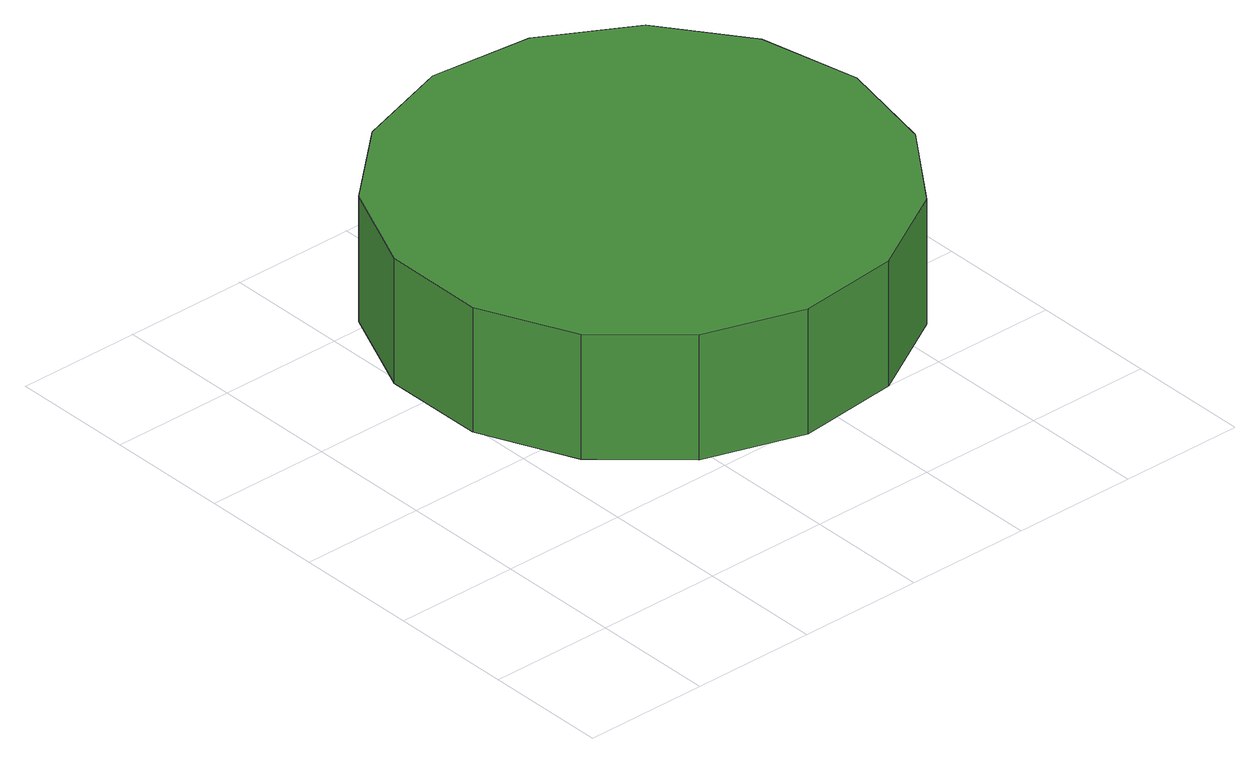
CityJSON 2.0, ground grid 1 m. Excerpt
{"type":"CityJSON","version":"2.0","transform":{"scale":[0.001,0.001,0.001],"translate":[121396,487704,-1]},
"CityObjects":{
"tree1":{"type":"SolitaryVegetationObject","attributes":{"function":"something"},"geometry":[{"type":"MultiSurface","lod":"1","boundaries":[[[0,1,2,3,4,5,6,7,8,9,10,11,12,13,14]],[[15,16,17,18,19,20,21,22,23,24,25,26,27,28,29]],[[0,29,28,1]],[[1,28,27,2]],[[2,27,26,3]],[[3,26,25,4]],[[4,25,24,5]],[[5,24,23,6]],[[6,23,22,7]],[[7,22,21,8]],[[8,21,20,9]],[[9,20,19,10]],[[10,19,18,11]],[[11,18,17,12]],[[12,17,16,13]],[[13,16,15,14]],[[14,15,29,0]]]}]}
},
"vertices":[
[4917,2903,1822],[4744,3716,1822],[4255,4389,1822],[3535,4804,1822],[2708,4891,1822],[1917,4634,1822],[1299,4078,1822],[961,3318,1822],[961,2487,1822],[1299,1727,1822],[1917,1171,1822],[2708,914,1822],[3535,1001,1822],[4255,1417,1822],[4744,2089,1822],[4744,2089,777],[4255,1417,777],[3535,1001,777],[2708,914,777],[1917,1171,777],[1299,1727,777],[961,2487,777],[961,3318,777],[1299,4078,777],[1917,4634,777],[2708,4891,777],[3535,4804,777],[4255,4389,777],[4744,3716,777],[4917,2903,777]
]}
